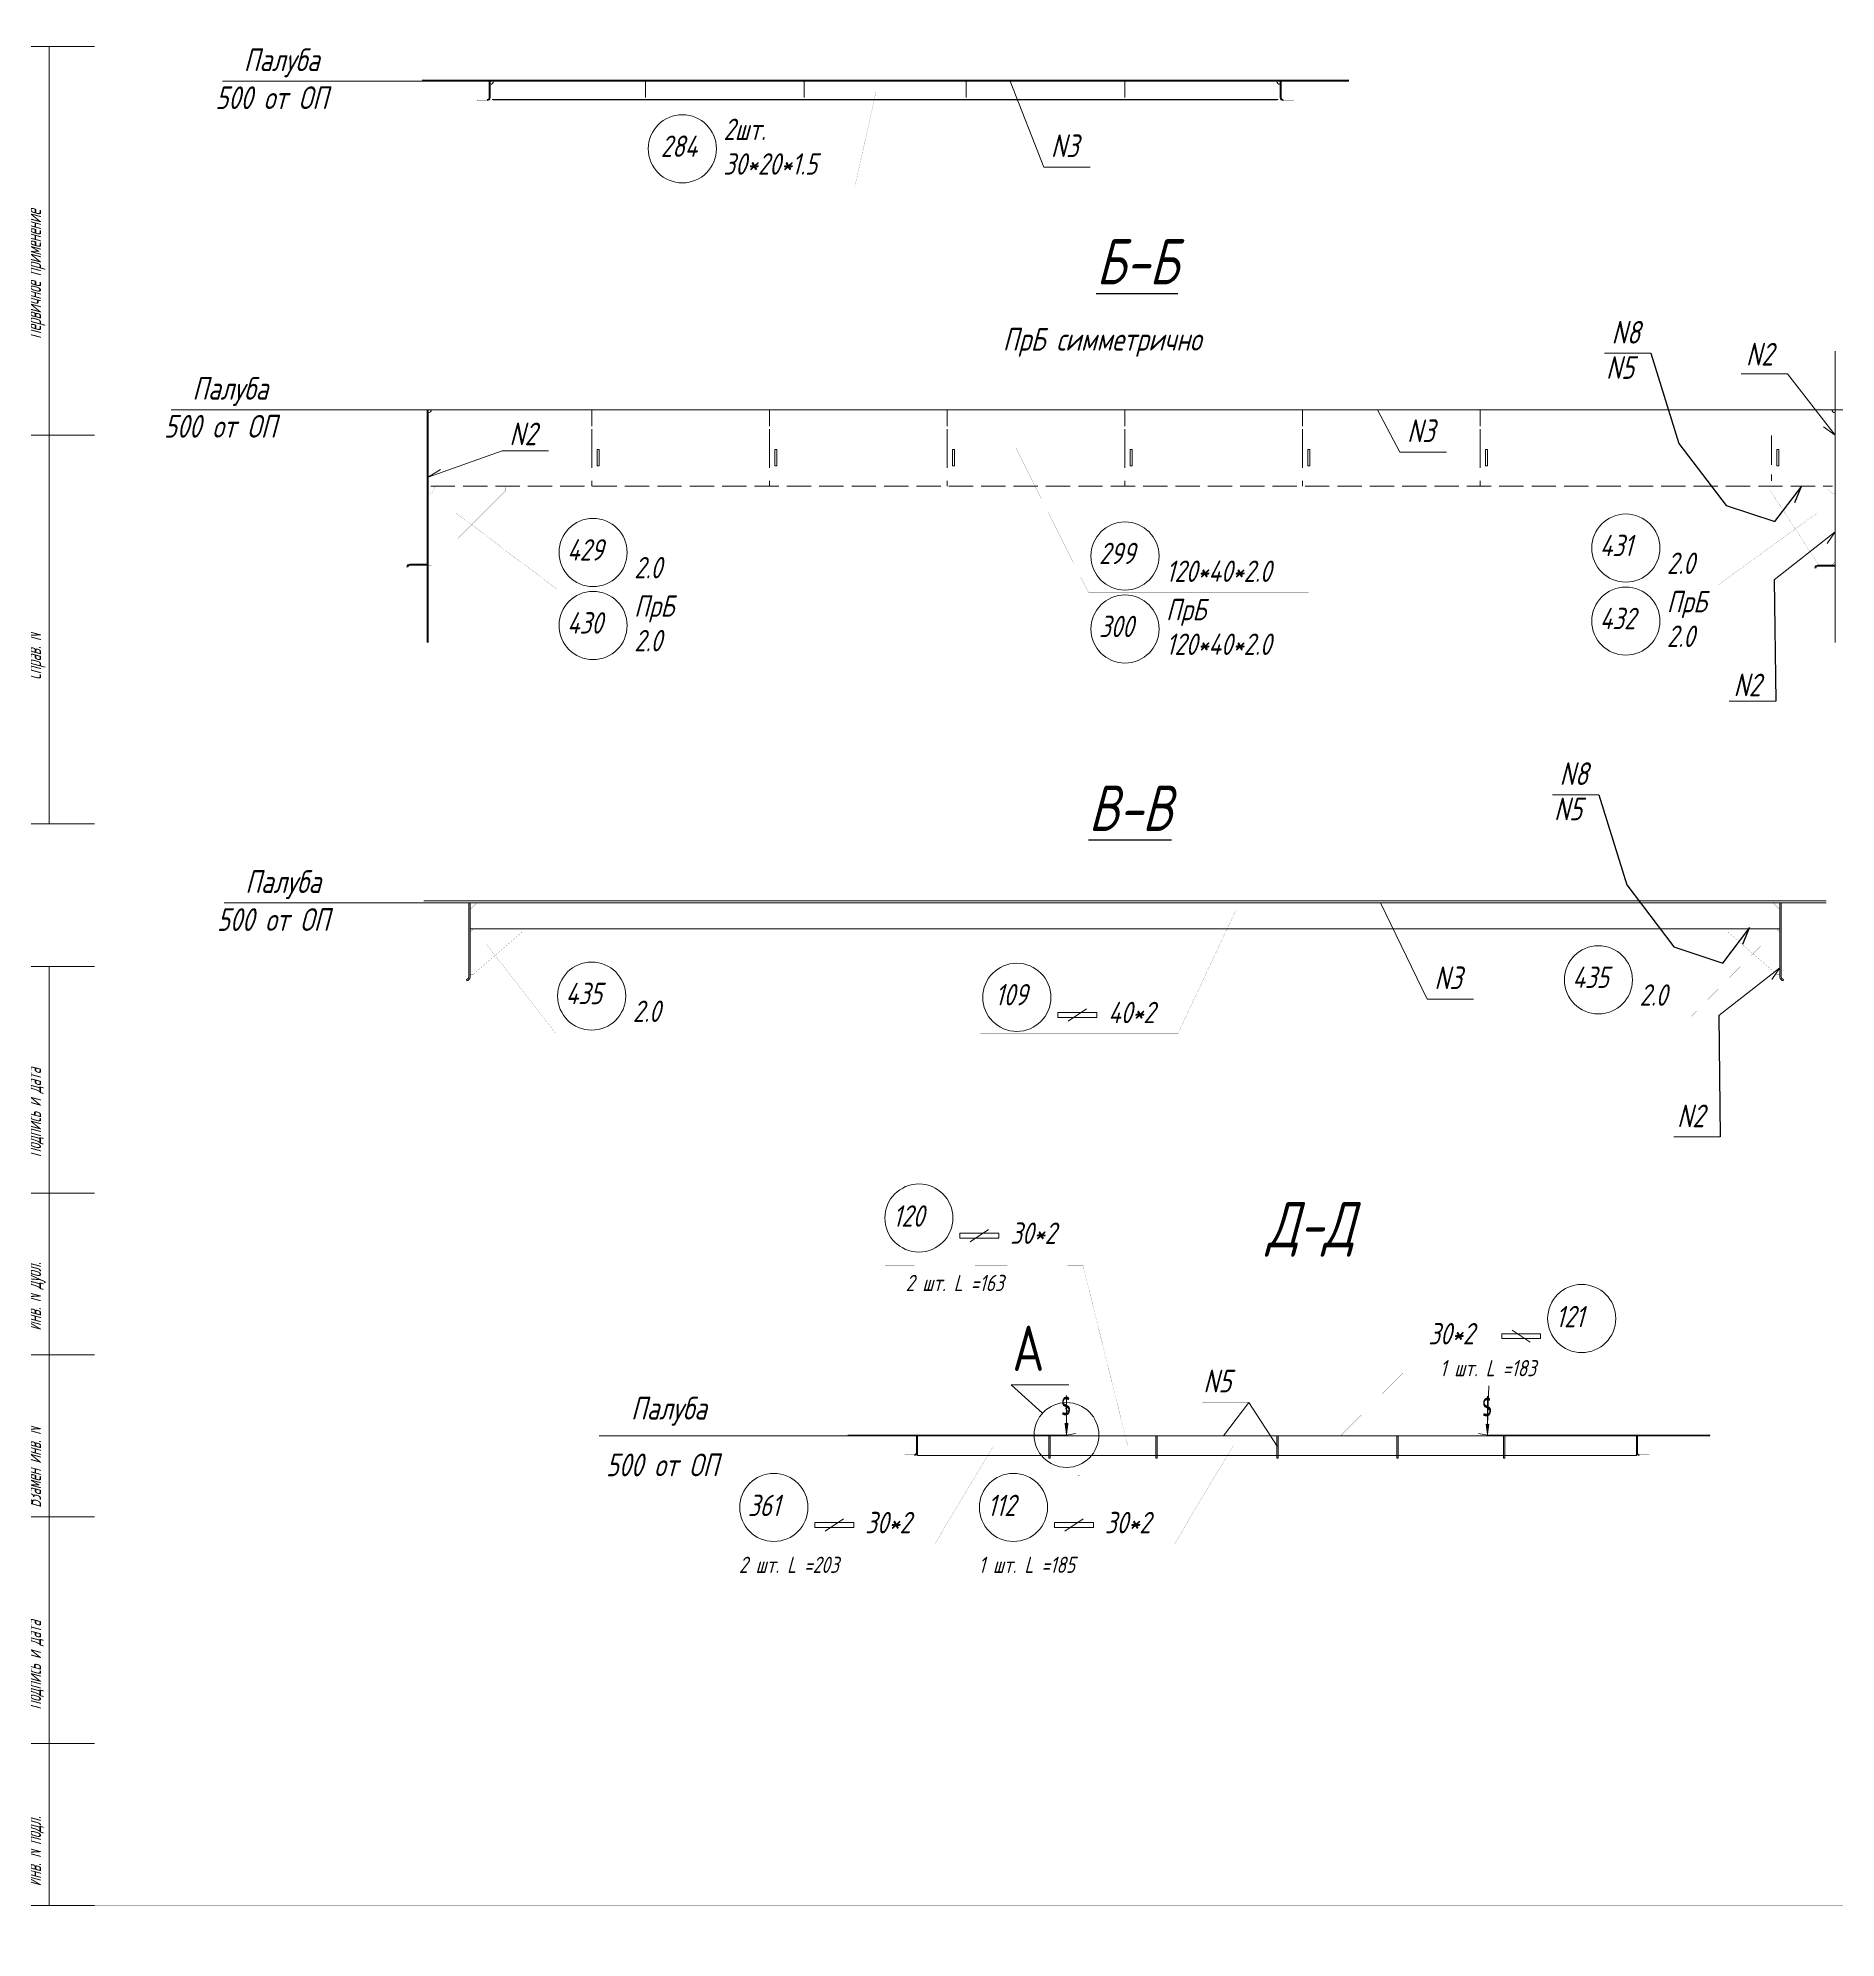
# Model space of a CAD drawing. Header units: millimetres. Extents: x 77380 to 135900, y -26587 to 17301.
# Drawn here: x 93963 to 96739, y -1866 to 1068 of the extents above; entities that cross this region are included whole.
import ezdxf

# ---------------------------------------------------------------- set-up
doc = ezdxf.new("R2010")
doc.units = ezdxf.units.MM
for name, pattern in [('K5LT32768', [0]), ('K5LT32769', [50, 37.5, -12.5]), ('K5LT32770', [0]), ('K5LT32772', [0]), ('K5LT32774', [850.2, 600, -125, 0.2, -125]), ('K5LT32776', [0]), ('K5LT32780', [0]), ('K5LT32820', [0]), ('K5LT32821', [80, 60, -20]), ('K5LT32822', [60, 45, -15]), ('K5LT32830', [0]), ('K5LT32835', [0]), ('K5LT_THIN', [0])]:
    doc.linetypes.add(name, pattern=pattern)
doc.layers.add('4001', color=7, linetype='Continuous')
doc.styles.add('KTEXTSTYLE', font='GOST_AU.SHX', dxfattribs={"width": 0.96, "height": 5})

# ---------------------------------------------------------------- blocks, each defined once
blk = doc.blocks.new('U26')
at = {"layer": '4001', "color": 7, "linetype": 'K5LT_THIN', "lineweight": 18}
for p, q in [((94981, 13539.4), (94979, 13539.4)), ((94979, 13539.4), (94979, 13504.9)), ((94981, 13504.9), (94981, 13539.4)), ((94979, 13504.9), (94981, 13504.9))]:
    blk.add_line(p, q, dxfattribs=at)
blk = doc.blocks.new('U27')
at = {"layer": '4001', "color": 7, "linetype": 'K5LT_THIN', "lineweight": 18}
for p, q in [((95146, 13539.4), (95144, 13539.4)), ((95144, 13539.4), (95144, 13504.9)), ((95146, 13504.9), (95146, 13539.4)), ((95144, 13504.9), (95146, 13504.9))]:
    blk.add_line(p, q, dxfattribs=at)
blk = doc.blocks.new('U28')
at = {"layer": '4001', "color": 7, "linetype": 'K5LT_THIN', "lineweight": 18}
for p, q in [((95681, 13539.4), (95683, 13539.4)), ((95681, 13504.9), (95681, 13539.4)), ((95683, 13539.4), (95683, 13504.9)), ((95683, 13504.9), (95681, 13504.9))]:
    blk.add_line(p, q, dxfattribs=at)
blk = doc.blocks.new('U29')
at = {"layer": '4001', "color": 7, "linetype": 'K5LT_THIN', "lineweight": 18}
for p, q in [((95516, 13539.4), (95518, 13539.4)), ((95516, 13504.9), (95516, 13539.4)), ((95518, 13539.4), (95518, 13504.9)), ((95518, 13504.9), (95516, 13504.9))]:
    blk.add_line(p, q, dxfattribs=at)
blk = doc.blocks.new('U30')
at = {"layer": '4001', "color": 7, "linetype": 'K5LT_THIN', "lineweight": 18}
for p, q in [((95331, 13539.4), (95333, 13539.4)), ((95331, 13504.9), (95331, 13539.4)), ((95333, 13539.4), (95333, 13504.9)), ((95333, 13504.9), (95331, 13504.9))]:
    blk.add_line(p, q, dxfattribs=at)
blk = doc.blocks.new('U35')
at = {"layer": '4001', "color": 7, "linetype": 'K5LT_THIN', "lineweight": 18}
for p, q in [((94969, 13574.5), (94920.7, 13618.3)), ((94920.7, 13618.3), (95009.4, 13618.3))]:
    blk.add_line(p, q, dxfattribs=at)
blk.add_arc((95006, 13540.9), 50, 0, 360, dxfattribs=at)
at = {"layer": '4001', "color": 7, "insert": (94922.7, 13709.8), "char_height": 2.5, "attachment_point": 1, "style": 'KTEXTSTYLE'}
blk.add_mtext('\\H3.5;\\W0.965;\\Q15;\\Q0;\\H70.00;А', dxfattribs=at)
blk = doc.blocks.new('U404')
at = {"color": 7, "linetype": 'K5LT_THIN', "lineweight": 18}
for p, q in [((94134.5, 15060.4), (94020.2, 15019.8)), ((94020.2, 15019.8), (94024, 15021.2))]:
    blk.add_line(p, q, dxfattribs=at)
at = {"color": 7, "linetype": 'K5LT32835', "lineweight": 18}
for p, q in [((94020.3, 15019.9), (94020.3, 15019.8)), ((94020.3, 15019.9), (94020.3, 15019.9)), ((94020.5, 15020), (94020.4, 15019.9)), ((94020.4, 15019.9), (94020.4, 15019.9)), ((94020.4, 15019.9), (94020.5, 15019.9)), ((94020.4, 15019.9), (94020.4, 15019.9)), ((94020.6, 15020), (94020.5, 15019.9)), ((94020.5, 15020), (94020.6, 15019.9)), ((94020.7, 15020.1), (94020.6, 15020)), ((94020.6, 15020.1), (94020.7, 15020)), ((94020.6, 15020), (94020.7, 15020)), ((94020.8, 15020.1), (94020.7, 15020)), ((94020.7, 15020.1), (94020.8, 15020)), ((94020.9, 15020.2), (94020.8, 15020)), ((94020.8, 15020.2), (94021, 15020.1)), ((94020.8, 15020.1), (94020.9, 15020.1)), ((94021.1, 15020.3), (94020.9, 15020.1)), ((94021, 15020.3), (94020.9, 15020.1)), ((94020.9, 15020.2), (94021.1, 15020.1)), ((94021.2, 15020.4), (94021, 15020.1)), ((94021, 15020.3), (94021.2, 15020.2)), ((94021, 15020.3), (94021.2, 15020.2)), ((94021.3, 15020.4), (94021.1, 15020.1)), ((94021.1, 15020.3), (94021.3, 15020.2)), ((94021.4, 15020.5), (94021.2, 15020.2)), ((94021.2, 15020.4), (94021.5, 15020.3)), ((94021.2, 15020.4), (94021.4, 15020.2)), ((94021.5, 15020.6), (94021.3, 15020.2)), ((94021.3, 15020.5), (94021.7, 15020.3)), ((94021.3, 15020.5), (94021.6, 15020.3)), ((94021.6, 15020.6), (94021.4, 15020.2)), ((94021.4, 15020.5), (94021.8, 15020.4)), ((94021.8, 15020.7), (94021.5, 15020.3)), ((94021.7, 15020.7), (94021.5, 15020.3)), ((94021.5, 15020.6), (94021.9, 15020.4)), ((94021.5, 15020.6), (94021.8, 15020.4)), ((94021.8, 15020.8), (94021.6, 15020.3)), ((94021.6, 15020.6), (94022, 15020.5)), ((94021.9, 15020.8), (94021.7, 15020.4)), ((94021.7, 15020.7), (94022.2, 15020.5)), ((94021.7, 15020.7), (94022.1, 15020.5)), ((94022, 15020.9), (94021.8, 15020.4)), ((94021.8, 15020.8), (94022.3, 15020.5)), ((94022.1, 15021), (94021.9, 15020.4)), ((94021.9, 15020.8), (94022.4, 15020.6)), ((94021.9, 15020.8), (94022.3, 15020.6)), ((94022.3, 15021.1), (94022, 15020.5)), ((94022.2, 15021), (94022, 15020.4)), ((94022, 15020.9), (94022.5, 15020.6)), ((94022.4, 15021.1), (94022.1, 15020.5)), ((94022.1, 15021), (94022.7, 15020.7)), ((94022.1, 15020.9), (94022.6, 15020.7)), ((94022.5, 15021.2), (94022.2, 15020.5)), ((94022.2, 15021), (94022.8, 15020.7)), ((94022.6, 15021.3), (94022.3, 15020.6)), ((94022.3, 15021.1), (94022.9, 15020.8)), ((94022.3, 15021), (94022.9, 15020.8)), ((94022.7, 15021.3), (94022.4, 15020.6)), ((94022.4, 15021.1), (94023, 15020.8)), ((94022.8, 15021.4), (94022.5, 15020.6)), ((94022.5, 15021.2), (94023, 15021)), ((94022.5, 15021.2), (94023, 15020.9)), ((94022.9, 15021.3), (94022.6, 15020.7)), ((94022.9, 15021.3), (94022.6, 15020.7)), ((94022.6, 15021.2), (94023, 15021)), ((94022.7, 15021.3), (94022.9, 15021.2)), ((94022.7, 15021.3), (94023, 15021.1)), ((94022.9, 15021.2), (94022.7, 15020.7)), ((94022.8, 15021.4), (94022.9, 15021.3)), ((94023, 15021.1), (94022.8, 15020.7)), ((94022.9, 15021.4), (94022.9, 15021.4)), ((94023, 15021), (94022.9, 15020.8)), ((94023, 15020.9), (94023, 15020.8)), ((94023.1, 15020.8), (94023.1, 15020.8))]:
    blk.add_line(p, q, dxfattribs=at)
at = {"color": 7, "linetype": 'K5LT32835', "const_width": 0.18}
blk.add_lwpolyline([(94023.1, 15020.8), (94020.2, 15019.8), (94022.9, 15021.4)], close=True, dxfattribs=at)
blk = doc.blocks.new('U405')
at = {"color": 7, "linetype": 'K5LT_THIN', "lineweight": 18}
for p, q in [((96119.5, 15179.2), (96192.8, 15084.7)), ((96192.8, 15084.7), (96190.3, 15087.9))]:
    blk.add_line(p, q, dxfattribs=at)
at = {"color": 7, "linetype": 'K5LT32835', "lineweight": 18}
for p, q in [((96190.5, 15086.8), (96191.3, 15086.7)), ((96190.5, 15086.7), (96190.5, 15086.8)), ((96190.5, 15086.7), (96191.3, 15086.6)), ((96190.5, 15086.7), (96190.5, 15086.7)), ((96190.6, 15086.9), (96191.1, 15086.8)), ((96190.6, 15086.6), (96190.6, 15086.9)), ((96190.6, 15086.6), (96190.7, 15086.9)), ((96190.6, 15086.8), (96191.2, 15086.7)), ((96190.6, 15086.6), (96191.4, 15086.5)), ((96190.7, 15086.5), (96190.7, 15087)), ((96190.7, 15086.5), (96190.8, 15087)), ((96190.7, 15086.9), (96191.1, 15086.9)), ((96190.7, 15086.6), (96191.4, 15086.5)), ((96190.7, 15086.5), (96191.5, 15086.4)), ((96190.8, 15086.4), (96190.9, 15087.1)), ((96190.8, 15087), (96191, 15087)), ((96190.8, 15086.4), (96191.5, 15086.3)), ((96190.9, 15087.1), (96190.9, 15087.1)), ((96190.9, 15086.4), (96191, 15087.1)), ((96190.9, 15087), (96191, 15087)), ((96190.9, 15086.3), (96191, 15087)), ((96190.9, 15086.3), (96191.6, 15086.2)), ((96191, 15086.3), (96191.1, 15086.9)), ((96191, 15086.2), (96191.1, 15086.9)), ((96191, 15086.3), (96191.6, 15086.2)), ((96191.1, 15086.2), (96191.2, 15086.8)), ((96191.1, 15086.2), (96191.7, 15086.1)), ((96191.2, 15086.1), (96191.2, 15086.7)), ((96191.2, 15086.1), (96191.3, 15086.6)), ((96191.2, 15086.1), (96191.8, 15086)), ((96191.3, 15086), (96191.3, 15086.6)), ((96191.3, 15086), (96191.4, 15086.5)), ((96191.3, 15086), (96191.8, 15086)), ((96191.3, 15086), (96191.9, 15085.9)), ((96191.4, 15085.9), (96191.4, 15086.4)), ((96191.4, 15085.9), (96191.5, 15086.4)), ((96191.4, 15085.9), (96191.9, 15085.8)), ((96191.5, 15085.8), (96191.6, 15086.3)), ((96191.5, 15085.8), (96192, 15085.8)), ((96191.6, 15085.8), (96191.6, 15086.2)), ((96191.6, 15085.7), (96191.7, 15086.1)), ((96191.6, 15085.7), (96192, 15085.7)), ((96191.7, 15085.7), (96191.7, 15086.1)), ((96191.7, 15085.6), (96191.8, 15086)), ((96191.7, 15085.7), (96192.1, 15085.6)), ((96191.8, 15085.6), (96191.8, 15085.9)), ((96191.8, 15085.5), (96191.9, 15085.9)), ((96191.8, 15085.6), (96192.1, 15085.5)), ((96191.9, 15085.5), (96191.9, 15085.8)), ((96191.9, 15085.5), (96192.2, 15085.5)), ((96191.9, 15085.4), (96192.2, 15085.4)), ((96192, 15085.4), (96192, 15085.7)), ((96192, 15085.4), (96192.1, 15085.6)), ((96192, 15085.4), (96192.3, 15085.3)), ((96192.1, 15085.3), (96192.1, 15085.6)), ((96192.1, 15085.3), (96192.2, 15085.5)), ((96192.1, 15085.3), (96192.4, 15085.3)), ((96192.2, 15085.2), (96192.2, 15085.4)), ((96192.2, 15085.2), (96192.3, 15085.4)), ((96192.2, 15085.2), (96192.4, 15085.2)), ((96192.3, 15085.1), (96192.3, 15085.3)), ((96192.3, 15085.1), (96192.5, 15085.1)), ((96192.4, 15085.1), (96192.4, 15085.2)), ((96192.4, 15085), (96192.4, 15085.2)), ((96192.4, 15085.1), (96192.5, 15085)), ((96192.5, 15085), (96192.5, 15085.1)), ((96192.5, 15085), (96192.6, 15085)), ((96192.5, 15084.9), (96192.5, 15085)), ((96192.6, 15084.9), (96192.6, 15084.9)), ((96192.6, 15084.9), (96192.6, 15084.9)), ((96192.6, 15084.8), (96192.7, 15084.8)), ((96192.7, 15084.8), (96192.7, 15084.9)), ((96192.7, 15084.8), (96192.7, 15084.8)), ((96192.7, 15084.8), (96192.7, 15084.8))]:
    blk.add_line(p, q, dxfattribs=at)
at = {"color": 7, "linetype": 'K5LT32835', "const_width": 0.18}
blk.add_lwpolyline([(96190.9, 15087.1), (96192.8, 15084.7), (96190.5, 15086.7)], close=True, dxfattribs=at)
blk = doc.blocks.new('U413')
at = {"layer": '4001'}
blk.add_hatch(color=7, dxfattribs=at).paths.add_polyline_path([(95006, 13542.4), (95008, 13557.4), (95006, 13555.9), (95004, 13557.4)])
at = {"layer": '4001', "color": 7, "linetype": 'K5LT_THIN', "lineweight": 18}
for p, q in [((95006, 13600.6), (95006, 13542.4)), ((95006, 13542.4), (95004, 13557.4)), ((95004, 13557.4), (95006, 13555.9)), ((95006, 13555.9), (95008, 13557.4)), ((95008, 13557.4), (95006, 13542.4)), ((95006, 13542.4), (95006, 13540.9))]:
    blk.add_line(p, q, dxfattribs=at)
at = {"layer": '4001', "color": 7, "insert": (94998.6, 13589.8), "char_height": 2.5, "attachment_point": 1, "rotation": 15, "style": 'KTEXTSTYLE'}
blk.add_mtext('\\H3.5;\\W0.965;\\Q15;\\Q15;\\W0.465;\\H20.00;s', dxfattribs=at)
blk = doc.blocks.new('U414')
at = {"layer": '4001'}
blk.add_hatch(color=7, dxfattribs=at).paths.add_polyline_path([(95656, 13542.4), (95658, 13557.4), (95656, 13555.9), (95654, 13557.4)])
at = {"layer": '4001', "color": 7, "linetype": 'K5LT_THIN', "lineweight": 18}
for p, q in [((95656, 13600.6), (95656, 13542.4)), ((95656, 13542.4), (95654, 13557.4)), ((95654, 13557.4), (95656, 13555.9)), ((95656, 13555.9), (95658, 13557.4)), ((95658, 13557.4), (95656, 13542.4)), ((95656, 13542.4), (95656, 13540.9))]:
    blk.add_line(p, q, dxfattribs=at)
at = {"layer": '4001', "color": 7, "insert": (95637.5, 13606.1), "char_height": 2.5, "attachment_point": 1, "rotation": 15, "style": 'KTEXTSTYLE'}
blk.add_mtext('\\H3.5;\\W0.965;\\Q15;\\Q15;\\W0.715;\\H40.00;s', dxfattribs=at)
blk = doc.blocks.new('U419')
at = {"layer": '4001', "color": 7, "linetype": 'K5LT_THIN', "lineweight": 18}
for p, q in [((95287.7, 13591), (95331.5, 13523.8)), ((95331.5, 13523.8), (95329.3, 13527.1)), ((95329.3, 13525.9), (95329.4, 13526)), ((95329.4, 13526), (95330.1, 13525.8)), ((95329.4, 13525.9), (95329.4, 13526)), ((95329.4, 13525.9), (95330.2, 13525.8)), ((95329.4, 13525.8), (95330.2, 13525.7)), ((95329.5, 13526.1), (95330, 13526)), ((95329.5, 13525.8), (95329.5, 13526.1)), ((95329.5, 13525.8), (95329.6, 13526.1)), ((95329.5, 13526), (95330.1, 13525.9)), ((95329.5, 13525.8), (95330.3, 13525.6)), ((95329.6, 13525.7), (95329.7, 13526.2)), ((95329.6, 13525.7), (95329.7, 13526.2)), ((95329.6, 13526.1), (95330, 13526.1)), ((95329.6, 13525.7), (95330.3, 13525.5)), ((95329.7, 13525.6), (95329.8, 13526.3)), ((95329.7, 13526.2), (95329.9, 13526.1)), ((95329.7, 13525.6), (95329.9, 13526.2)), ((95329.7, 13525.6), (95330.4, 13525.5)), ((95329.8, 13526.3), (95329.8, 13526.3)), ((95329.8, 13526.2), (95329.9, 13526.2)), ((95329.8, 13525.5), (95329.9, 13526.2)), ((95329.8, 13525.5), (95330, 13526.1)), ((95329.8, 13525.5), (95330.4, 13525.4)), ((95329.8, 13525.4), (95330.5, 13525.3)), ((95329.9, 13525.4), (95330, 13526)), ((95329.9, 13525.3), (95330.1, 13525.9)), ((95329.9, 13525.4), (95330.5, 13525.2)), ((95330, 13525.3), (95330.1, 13525.9)), ((95330, 13525.2), (95330.2, 13525.8)), ((95330, 13525.3), (95330.6, 13525.2)), ((95330.1, 13525.2), (95330.2, 13525.7)), ((95330.1, 13525.1), (95330.3, 13525.6)), ((95330.1, 13525.2), (95330.6, 13525.1)), ((95330.2, 13525.1), (95330.3, 13525.6)), ((95330.2, 13525.1), (95330.7, 13525)), ((95330.2, 13525), (95330.7, 13524.9)), ((95330.3, 13525), (95330.4, 13525.5)), ((95330.3, 13525), (95330.4, 13525.4)), ((95330.3, 13524.9), (95330.8, 13524.9)), ((95330.4, 13524.9), (95330.5, 13525.3)), ((95330.4, 13524.9), (95330.5, 13525.3)), ((95330.4, 13524.9), (95330.8, 13524.8)), ((95330.5, 13524.8), (95330.6, 13525.2)), ((95330.5, 13524.7), (95330.6, 13525.1)), ((95330.5, 13524.8), (95330.9, 13524.7)), ((95330.6, 13524.7), (95330.7, 13525)), ((95330.6, 13524.6), (95330.7, 13525)), ((95330.6, 13524.7), (95330.9, 13524.6)), ((95330.6, 13524.6), (95331, 13524.6)), ((95330.7, 13524.6), (95330.7, 13524.9)), ((95330.7, 13524.5), (95330.8, 13524.8)), ((95330.7, 13524.5), (95331, 13524.5)), ((95330.8, 13524.5), (95330.8, 13524.7)), ((95330.8, 13524.4), (95330.9, 13524.7)), ((95330.8, 13524.5), (95331.1, 13524.4)), ((95330.9, 13524.4), (95330.9, 13524.6)), ((95330.9, 13524.4), (95331.1, 13524.3)), ((95331, 13524.3), (95331, 13524.5)), ((95331, 13524.3), (95331, 13524.4)), ((95331, 13524.3), (95331.2, 13524.2)), ((95331, 13524.2), (95331.2, 13524.2)), ((95331.1, 13524.2), (95331.1, 13524.4)), ((95331.1, 13524.1), (95331.1, 13524.3)), ((95331.1, 13524.1), (95331.3, 13524.1)), ((95331.2, 13524.1), (95331.2, 13524.2)), ((95331.2, 13524), (95331.2, 13524.1)), ((95331.2, 13524), (95331.3, 13524)), ((95331.3, 13524), (95331.3, 13524.1)), ((95331.3, 13524), (95331.4, 13523.9)), ((95331.3, 13523.9), (95331.3, 13524)), ((95331.4, 13523.9), (95331.4, 13523.9)), ((95331.4, 13523.9), (95331.4, 13523.9)), ((95331.4, 13523.8), (95331.5, 13523.8)), ((95331.4, 13523.8), (95331.4, 13523.8))]:
    blk.add_line(p, q, dxfattribs=at)
at = {"layer": '4001', "color": 7, "linetype": 'K5LT_THIN', "const_width": 0.18}
blk.add_lwpolyline([(95329.8, 13526.3), (95331.5, 13523.8), (95329.3, 13526)], close=True, dxfattribs=at)
blk = doc.blocks.new('U443')
at = {"layer": '4001'}
blk.add_hatch(color=7, dxfattribs=at).paths.add_polyline_path([(95006, 13543.9), (95008, 13558.9), (95006, 13557.4), (95004, 13558.9)])
at = {"layer": '4001', "color": 7, "linetype": 'K5LT_THIN', "lineweight": 18}
for p, q in [((95006, 13602.1), (95006, 13543.9)), ((95006, 13543.9), (95004, 13558.9)), ((95004, 13558.9), (95006, 13557.4)), ((95006, 13557.4), (95008, 13558.9)), ((95008, 13558.9), (95006, 13543.9)), ((95006, 13543.9), (95006, 13542.4))]:
    blk.add_line(p, q, dxfattribs=at)
at = {"layer": '4001', "color": 7, "insert": (94987.5, 13607.6), "char_height": 2.5, "attachment_point": 1, "rotation": 15, "style": 'KTEXTSTYLE'}
blk.add_mtext('\\H3.5;\\W0.965;\\Q15;\\Q15;\\W0.715;\\H40.00;s', dxfattribs=at)
blk = doc.blocks.new('U447')
at = {"color": 6, "linetype": 'K5LT32776', "lineweight": 18, "true_color": 0xff00ff}
for p, q in [((93385.3, 12814.4), (93385.3, 14264.4)), ((93385.3, 14264.4), (93505.3, 14264.4)), ((93385.3, 13914.4), (93505.3, 13914.4)), ((93505.3, 13664.4), (93385.3, 13664.4)), ((93385.3, 13414.4), (93505.3, 13414.4)), ((93505.3, 13064.4), (93385.3, 13064.4)), ((93505.3, 12814.4), (93385.3, 12814.4))]:
    blk.add_line(p, q, dxfattribs=at)
at = {"color": 7, "linetype": 'K5LT32780', "lineweight": 18}
blk.add_line((93435.3, 14264.4), (93435.3, 12814.4), dxfattribs=at)
at = {"color": 7, "char_height": 2.5, "attachment_point": 1, "rotation": 90, "style": 'KTEXTSTYLE'}
for s, insert in [('\\H3.5;\\W0.965;\\Q15;\\Q15;\\W0.665;\\H25.00;Подпись и дата', (93397.8, 13969.8)), ('\\H3.5;\\W0.965;\\Q15;\\Q15;\\W0.665;\\H25.00;Инв. N дубл.', (93397.8, 13701.9)), ('\\H3.5;\\W0.965;\\Q15;\\Q15;\\W0.665;\\H25.00;Взамен инв. N', (93397.8, 13428.6)), ('\\H3.5;\\W0.965;\\Q15;\\Q15;\\W0.665;\\H25.00;Подпись и дата', (93397.8, 13116.9)), ('\\H3.5;\\W0.965;\\Q15;\\Q15;\\W0.665;\\H25.00;Инв. N подл.', (93397.8, 12844))]:
    blk.add_mtext(s, dxfattribs=dict(at, insert=insert))
blk = doc.blocks.new('U446')
at = {"color": 6, "linetype": 'K5LT32776', "lineweight": 18, "true_color": 0xff00ff}
for p, q in [((93505.3, 15684.4), (93385.3, 15684.4)), ((93385.3, 14484.4), (93385.3, 15684.4)), ((93505.3, 15084.4), (93385.3, 15084.4)), ((93505.3, 14484.4), (93385.3, 14484.4))]:
    blk.add_line(p, q, dxfattribs=at)
at = {"color": 7, "linetype": 'K5LT32780', "lineweight": 18}
blk.add_line((93435.3, 15684.4), (93435.3, 14484.4), dxfattribs=at)
blk.add_blockref('U447', (0, 0))
at = {"color": 7, "char_height": 2.5, "attachment_point": 1, "rotation": 90, "style": 'KTEXTSTYLE'}
for s, insert in [('\\H3.5;\\W0.965;\\Q15;\\Q15;\\W0.665;\\H25.00;Первичное применение', (93397.8, 15233.2)), ('\\H3.5;\\W0.965;\\Q15;\\Q15;\\W0.665;\\H25.00;Справ. N', (93397.8, 14706.6))]:
    blk.add_mtext(s, dxfattribs=dict(at, insert=insert))
blk = doc.blocks.new('U444')
at = {"color": 7, "linetype": 'K5LT32780', "const_width": 0.18}
for points in [[(93305.3, 12764.4), (101715.3, 12764.4), (101715.3, 18704.4), (93305.3, 18704.4)], [(93505.3, 12814.4), (101665.3, 12814.4), (101665.3, 18654.4), (93505.3, 18654.4)]]:
    blk.add_lwpolyline(points, close=True, dxfattribs=at)
blk.add_blockref('U446', (0, 0))

msp = doc.modelspace()

# ---------------------------------------------------------------- linework, layer by layer
at = {"color": 7, "linetype": 'K5LT32780', "lineweight": 18}
for p, q in [((94247.991, 1001.189), (94556.364, 1001.189)), ((95515.982, 868.209), (95587.663, 868.209)), ((96453.531, 580.946), (96381.85, 580.946)), ((96664.556, 549.235), (96592.875, 549.235)), ((94168.649, 493.881), (94477.021, 493.881)), ((94751.208, 430.372), (94679.527, 430.372)), ((96065.982, 428.209), (96137.663, 428.209)), ((96646.159, 43.86), (96574.477, 43.86)), ((96373.221, -100.544), (96301.54, -100.544)), ((94250.306, -267.683), (94558.679, -267.683)), ((96107.982, -416.418), (96179.663, -416.418)), ((96560.569, -629.055), (96488.887, -629.055))]:
    msp.add_line(p, q, dxfattribs=at)
at = {"color": 3, "linetype": 'K5LT32768', "lineweight": 18, "true_color": 0x00ff00}
for p, q in [((95987.144, 1002.689), (94556.364, 1002.689)), ((95987.144, 1001.189), (94556.364, 1001.189)), ((94659.579, 975.634), (94659.579, 1001.189)), ((94661.079, 975.634), (94661.079, 1001.189)), ((94661.079, 1001.189), (95881.08, 1001.189)), ((94661.079, 975.689), (94661.079, 1001.189)), ((94901.079, 1001.189), (94901.079, 975.689)), ((95146.079, 1001.189), (95146.079, 975.689)), ((95396.079, 975.689), (95396.079, 1001.189)), ((95641.079, 975.689), (95641.079, 1001.189)), ((95881.08, 975.634), (95881.08, 1001.189)), ((95881.08, 1001.189), (95881.08, 975.689)), ((95882.58, 975.634), (95882.58, 1001.189)), ((95878.025, 972.635), (94664.133, 972.635)), ((96737.811, 134.464), (96737.811, 584.44)), ((96737.811, 493.881), (94477.021, 493.881)), ((96755.686, 493.881), (94477.021, 493.881)), ((94563.731, 134.464), (94563.731, 493.881)), ((94565.281, 493.881), (94565.281, 379.881)), ((96737.809, 493.881), (94565.281, 493.881)), ((94565.284, 134.464), (94565.284, 493.881)), ((96815.042, 493.881), (96727.863, 493.881)), ((96737.809, 379.881), (96737.809, 493.881)), ((94563.731, 255.381), (94537.275, 255.381)), ((94563.731, 253.881), (94537.275, 253.881)), ((96737.811, 253.881), (96711.355, 253.881)), ((96737.811, 252.381), (96711.355, 252.381)), ((96724.106, -264.683), (94558.679, -264.683)), ((96724.106, -267.683), (94558.679, -267.683)), ((94628.242, -381.756), (94628.242, -267.683)), ((94630.311, -381.756), (94630.311, -267.683)), ((96652.473, -381.756), (96652.473, -267.683)), ((96654.542, -381.756), (96654.542, -267.683))]:
    msp.add_line(p, q, dxfattribs=at)
at = {"color": 7, "linetype": 'K5LT_THIN', "lineweight": 18}
for p, q in [((95515.982, 868.209), (95463.861, 1001.189)), ((96065.982, 428.209), (96031.416, 493.881)), ((96737.809, 454.719), (96719.767, 467.309)), ((94565.487, 389.889), (94584.308, 401.28)), ((96738.081, 305.156), (96725.592, 287.046)), ((96107.982, -416.418), (96036.111, -267.683)), ((96652.492, -367.759), (96640.002, -385.87)), ((95386.585, -777.619), (95386.585, -785.133)), ((95446.702, -777.619), (95386.585, -777.619)), ((95386.585, -785.133), (95446.702, -785.133)), ((95402.553, -790.769), (95430.733, -771.983)), ((95446.702, -785.133), (95446.702, -777.619)), ((96223.109, -940.372), (96223.109, -932.857)), ((96223.109, -932.857), (96283.227, -932.857)), ((96267.259, -946.008), (96239.079, -927.221)), ((96283.227, -932.857), (96283.227, -940.372)), ((96283.227, -940.372), (96223.109, -940.372)), ((96201.025, -1074.152), (96203, -1013.02)), ((95832.716, -1039.005), (95793.472, -1090.652)), ((95298.523, -1090.652), (94829.523, -1090.652)), ((96544.279, -1090.652), (95212.848, -1090.652)), ((95551.025, -1089.152), (95213.532, -1089.152)), ((95319.525, -1116.208), (95319.525, -1090.652)), ((95321.025, -1090.652), (95321.025, -1120.652)), ((95321.025, -1116.208), (95321.025, -1090.652)), ((96431.025, -1090.652), (95321.025, -1090.652)), ((95551.025, -1089.152), (95565.025, -1086.653)), ((96201.025, -1089.152), (96187.025, -1086.653)), ((96544.953, -1089.152), (96201.025, -1089.152)), ((96431.025, -1090.652), (96431.025, -1120.652)), ((96431.025, -1116.208), (96431.025, -1090.652)), ((96432.525, -1116.208), (96432.525, -1090.652)), ((95321.025, -1120.652), (96431.025, -1120.652)), ((95570.065, -1151.435), (95570.019, -1151.347)), ((95162.59, -1224.444), (95162.59, -1231.958)), ((95222.707, -1224.444), (95162.59, -1224.444)), ((95162.59, -1231.958), (95222.707, -1231.958)), ((95178.558, -1237.594), (95206.738, -1218.808)), ((95222.707, -1231.958), (95222.707, -1224.444)), ((95532.579, -1224.444), (95532.579, -1231.958)), ((95592.696, -1224.444), (95532.579, -1224.444)), ((95532.579, -1231.958), (95592.696, -1231.958)), ((95548.547, -1237.594), (95576.727, -1218.808)), ((95592.696, -1231.958), (95592.696, -1224.444))]:
    msp.add_line(p, q, dxfattribs=at)
at = {"color": 7}
for p, q in [((96453.531, 580.946), (96496.351, 441.511)), ((96496.351, 441.511), (96569.408, 345.954)), ((96644.842, 321.026), (96686.275, 375.808)), ((96684.762, 373.808), (96675.345, 349.858)), ((96569.408, 345.954), (96644.842, 321.026)), ((96643.97, 231.385), (96646.159, 43.86)), ((96373.221, -100.544), (96416.041, -239.978)), ((96416.041, -239.978), (96489.099, -335.536)), ((96564.532, -360.464), (96605.965, -305.682)), ((96604.452, -307.682), (96595.035, -331.632)), ((96489.099, -335.536), (96564.532, -360.464)), ((96558.381, -441.531), (96560.569, -629.055))]:
    msp.add_line(p, q, dxfattribs=at)
at = {"color": 3, "linetype": 'K5LT32774', "lineweight": 18, "true_color": 0x00ff00}
for p, q in [((94818.039, 493.881), (94818.039, 468.38)), ((95092.387, 493.881), (95092.387, 468.38)), ((95366.735, 493.881), (95366.735, 468.38)), ((95641.084, 493.881), (95641.084, 468.38)), ((95915.432, 493.881), (95915.432, 468.38)), ((96189.78, 493.881), (96189.78, 468.38))]:
    msp.add_line(p, q, dxfattribs=at)
at = {"color": 2, "linetype": 'K5LT32821', "lineweight": 18, "true_color": 0xffff00}
for p, q in [((94818.034, 463.88), (94818.034, 375.88)), ((95092.382, 463.88), (95092.382, 375.88)), ((95366.73, 463.88), (95366.73, 375.88)), ((95641.079, 463.88), (95641.079, 375.88)), ((95915.427, 463.88), (95915.427, 375.88)), ((96189.775, 463.88), (96189.775, 375.88)), ((94829.6, 432.404), (94826.468, 432.404)), ((94826.468, 432.404), (94826.468, 407.356)), ((94829.6, 407.356), (94829.6, 432.404)), ((95103.948, 432.404), (95100.817, 432.404)), ((95100.817, 432.404), (95100.817, 407.356)), ((95103.948, 407.356), (95103.948, 432.404)), ((95378.296, 432.404), (95375.165, 432.404)), ((95375.165, 432.404), (95375.165, 407.356)), ((95378.296, 407.356), (95378.296, 432.404)), ((95649.513, 432.404), (95649.513, 407.356)), ((95652.644, 407.356), (95652.644, 432.404)), ((95923.861, 432.404), (95923.861, 407.356)), ((95926.993, 407.356), (95926.993, 432.404)), ((94826.468, 407.356), (94829.6, 407.356)), ((95100.817, 407.356), (95103.948, 407.356)), ((95375.165, 407.356), (95378.296, 407.356)), ((95649.513, 407.356), (95652.644, 407.356)), ((95923.861, 407.356), (95926.993, 407.356))]:
    msp.add_line(p, q, dxfattribs=at)
at = {"color": 2, "linetype": 'K5LT32822', "lineweight": 18, "true_color": 0xffff00}
msp.add_line((96639.46, 453.881), (96639.46, 383.88), dxfattribs=at)
at = {"color": 2, "linetype": 'K5LT32770', "lineweight": 18, "true_color": 0xffff00}
for p, q in [((95652.644, 432.404), (95649.513, 432.404)), ((95926.993, 432.404), (95923.861, 432.404)), ((96201.341, 432.404), (96198.21, 432.404)), ((96198.21, 432.404), (96198.21, 407.356)), ((96201.341, 407.356), (96201.341, 432.404)), ((96651.026, 432.404), (96647.895, 432.404)), ((96647.895, 432.404), (96647.895, 407.356)), ((96651.026, 407.356), (96651.026, 432.404)), ((96198.21, 407.356), (96201.341, 407.356)), ((96647.895, 407.356), (96651.026, 407.356))]:
    msp.add_line(p, q, dxfattribs=at)
at = {"color": 3, "linetype": 'K5LT32769', "lineweight": 18, "true_color": 0x00ff00}
msp.add_line((94569.355, 375.808), (96733.736, 375.808), dxfattribs=at)
at = {"color": 1, "linetype": 'K5LT32772', "lineweight": 18, "true_color": 0xff0000}
for p, q in [((96642.473, -267.683), (94640.312, -267.683)), ((94630.311, -307.682), (96652.473, -307.682)), ((95597.897, -436.856), (95537.779, -436.856)), ((95537.779, -436.856), (95537.779, -444.371)), ((95553.747, -450.007), (95581.927, -431.22)), ((95597.897, -444.371), (95597.897, -436.856)), ((95537.779, -444.371), (95597.897, -444.371))]:
    msp.add_line(p, q, dxfattribs=at)
at = {"color": 3, "linetype": 'K5LT32768', "true_color": 0x00ff00, "const_width": 0.18}
for points in [[(94656.579, 971.135), (94641.134, 971.135), (94641.134, 972.635), (94656.579, 972.635)], [(95881.08, 975.689), (95876.525, 971.135), (94665.633, 971.135), (94661.079, 975.689)], [(96737.811, 496.88), (96328.877, 496.88), (96328.877, 495.38), (94477.021, 495.38)], [(94565.281, 379.881), (94571.354, 373.808), (96731.736, 373.808), (96737.809, 379.881)], [(94624.101, -387.756), (94588.978, -387.756), (94588.978, -385.755), (94624.101, -385.755)], [(96658.684, -387.756), (96693.806, -387.756), (96693.806, -385.755), (96658.684, -385.755)]]:
    msp.add_lwpolyline(points, dxfattribs=at)
at = {"color": 1, "linetype": 'K5LT32772', "true_color": 0xff0000, "const_width": 0.18}
for points in [[(94901.529, 840.304), (95224.756, 840.304), (95257.126, 985.493)], [(95885.58, 971.135), (95901.025, 971.135), (95901.025, 972.635), (95885.58, 972.635)], [(96639.46, 493.881), (96639.46, 453.881), (96641.531, 453.881), (96641.531, 493.881)], [(95924.933, 211.55), (95585.032, 211.55), (95473.235, 433.963)], [(94963.522, 217.054), (94763.725, 217.054), (94608.144, 334.427)], [(96358.327, 223.849), (96558.125, 223.849), (96711.154, 335.054)], [(94532.616, 250.881), (94532.616, 235.435), (94534.169, 235.435), (94534.169, 250.881)], [(96706.696, 249.38), (96706.696, 233.935), (96708.249, 233.935), (96708.249, 249.38)], [(94640.312, -267.683), (94630.311, -277.683), (94630.311, -307.682)], [(95812.582, -278.961), (95722.998, -469.733), (95418.014, -469.733)], [(96642.473, -267.683), (96652.473, -277.683), (96652.473, -307.682)], [(94961.322, -467.844), (94761.525, -467.844), (94655.578, -331.762)], [(96316.024, -442.811), (96515.821, -442.811), (96623.061, -333.946)]]:
    msp.add_lwpolyline(points, dxfattribs=at)
at = {"color": 2, "linetype": 'K5LT32820', "true_color": 0xffff00, "const_width": 0.18}
for points in [[(94565.273, 363.88), (94565.273, 253.881), (94570.273, 253.881), (94685.273, 368.881), (94685.273, 373.881), (94575.273, 373.881, -0.41420209)], [(96737.802, 363.88), (96737.802, 258.88), (96732.802, 253.881), (96712.802, 253.881), (96637.802, 368.881), (96637.802, 373.881), (96727.802, 373.881, 0.41420007)]]:
    msp.add_lwpolyline(points, format="xyb", close=True, dxfattribs=at)
at = {"color": 2, "linetype": 'K5LT32770', "true_color": 0xffff00, "const_width": 0.18}
for points in [[(94635.292, -307.682), (94710.292, -307.682), (94710.292, -312.683), (94635.292, -377.683), (94630.293, -377.683), (94630.293, -312.683), (94635.292, -307.682)], [(96647.493, -307.682), (96572.493, -307.682), (96572.493, -312.683), (96647.493, -377.683), (96652.492, -377.683), (96652.492, -312.683), (96647.493, -307.682)]]:
    msp.add_lwpolyline(points, dxfattribs=at)
at = {"color": 7, "linetype": 'K5LT_THIN', "const_width": 0.18}
for points in [[(95645.537, -1105.652), (95576.727, -827.968), (95270.577, -826.865)], [(95961.394, -1103.43), (96098.008, -965.734), (96402.992, -965.734)], [(95832.716, -1039.005), (95761.035, -1039.005)], [(95438.62, -1105.652), (95347.809, -1257.32), (95042.824, -1257.32)], [(95808.609, -1105.652), (95717.798, -1257.32), (95412.813, -1257.32)], [(95316.525, -1120.707), (95301.08, -1120.707), (95301.08, -1119.207), (95316.525, -1119.207)], [(96435.525, -1120.707), (96450.97, -1120.707), (96450.97, -1119.207), (96435.525, -1119.207)]]:
    msp.add_lwpolyline(points, dxfattribs=at)
at = {"color": 3, "linetype": 'K5LT32830', "true_color": 0x00ff00, "const_width": 0.001}
msp.add_lwpolyline([(96187.025, -1086.653), (95565.025, -1086.653)], dxfattribs=at)
at = {"color": 1, "linetype": 'K5LT32772', "lineweight": 18, "true_color": 0xff0000}
for centre in [(94957.889, 896.664), (94820.085, 273.414), (96414.688, 280.209), (95641.392, 267.91), (94820.085, 160.694), (95641.392, 155.19), (96414.688, 167.488), (96372.384, -386.45), (94817.885, -411.484), (95474.374, -413.373)]:
    msp.add_circle(centre, 52.603, dxfattribs=at)
at = {"color": 7, "linetype": 'K5LT_THIN', "lineweight": 18}
for centre in [(95323.18, -754.136), (96346.632, -909.374), (95099.184, -1200.96), (95469.173, -1200.96)]:
    msp.add_circle(centre, 52.603, dxfattribs=at)
at = {"color": 3, "linetype": 'K5LT32768', "lineweight": 18, "true_color": 0x00ff00}
for centre, radius, start, end in [((94661.079, 1001.189), 5.001, 270.002472, 359.997528), ((95881.08, 1001.189), 5.001, 180.002472, 269.997528), ((94656.579, 975.634), 4.5, 269.998352, 0.001644), ((94656.579, 975.634), 3, 269.998352, 0.001645), ((95885.58, 975.634), 4.5, 179.998352, 270.001648), ((95885.58, 975.634), 3, 179.998352, 270.001648), ((94565.281, 493.881), 5, 270.00296, 0.000326), ((96737.81, 493.881), 5, 179.998749, 269.996887), ((94537.251, 250.744), 4.638, 89.715149, 178.297119), ((94537.259, 250.79), 3.092, 89.715073, 178.2966), ((96711.333, 249.242), 4.639, 89.731407, 178.300278), ((96711.341, 249.288), 3.093, 89.739693, 178.302856), ((94624.132, -381.573), 6.182, 269.716766, 358.30722), ((94624.122, -381.634), 4.122, 269.70874, 358.293915), ((96658.653, -381.573), 6.182, 181.692795, 270.283234), ((96658.662, -381.634), 4.122, 181.706085, 270.29126)]:
    msp.add_arc(centre, radius, start, end, dxfattribs=at)
at = {"color": 7, "linetype": 'K5LT_THIN', "lineweight": 18}
for centre, radius, start, end in [((95316.525, -1116.208), 4.5, 269.998352, 0.001644), ((95316.525, -1116.208), 3, 269.998352, 0.001645), ((96435.525, -1116.208), 4.5, 179.998352, 270.001648), ((96435.525, -1116.208), 3, 179.998352, 270.001648)]:
    msp.add_arc(centre, radius, start, end, dxfattribs=at)

# ---------------------------------------------------------------- block references
for name in ['U444', 'U405', 'U404', 'U35', 'U443', 'U413', 'U419', 'U414', 'U26', 'U27', 'U30', 'U29', 'U28']:
    msp.add_blockref(name, (545.046, -14630.011))
at = {"rotation": 90.31518559477514}
for p in [(112351.74, -95803.17), (112266.15, -96476.085)]:
    msp.add_blockref('U405', p, dxfattribs=at)

# ---------------------------------------------------------------- texts
at = {"color": 7, "attachment_point": 1, "style": 'KTEXTSTYLE'}
for s, insert, char_height in [('\\H3.5;\\W0.965;\\Q15;\\Q15;\\H35.00;Палуба', (94280.674, 1051.594), 2.5), ('\\H3.5;\\W0.965;\\Q15;\\Q15;\\H35.00;500 от ОП', (94236.892, 992.983), 2.5), ('\\H3.5;\\W0.965;\\Q15;\\Q15;\\H33.00;2шт.', (95021.294, 943.185), 2.5), ('\\H3.5;\\W0.965;\\Q15;\\Q15;\\H33.00;{\\c255;284}', (94924.49, 917.139), 2.5), ('\\H3.5;\\W0.965;\\Q15;\\Q15;\\H35.00;N3', (95526.954, 918.777), 2.5), ('\\H3.5;\\W0.965;\\Q15;\\Q15;\\H33.00;{\\c255;30*20*1.5}', (95021.294, 889.742), 2.5), ('\\H3.5;\\W0.965;\\Q15;\\L\\Q15;\\H70.00;Б-Б', (95597.044, 757.442), 2.5), ('\\H3.5;\\W0.965;\\Q15;\\Q15;\\H35.00;ПрБ симметрично', (95452.689, 620.035), 2.5), ('{\\H14x;\\Q15;\\W0.965;N8}', (96392.73, 630.874), 2.5), ('\\H3.5;\\W0.965;\\Q15;\\Q15;\\H35.00;N2', (96600.154, 596.979), 2.5), ('{\\H14x;\\Q15;\\W0.965;N5}', (96384.121, 576.388), 2.5), ('\\H3.5;\\W0.965;\\Q15;\\Q15;\\H35.00;Палуба', (94201.331, 544.286), 2.5), ('\\H3.5;\\W0.965;\\Q15;\\Q15;\\H35.00;500 от ОП', (94157.55, 485.675), 2.5), ('\\H3.5;\\W0.965;\\Q15;\\Q15;\\H35.00;N2', (94690.737, 473.94), 2.5), ('{\\H35x;\\Q15;\\W0.965;N3}', (96076.954, 478.777), 1), ('\\H3.5;\\W0.965;\\Q15;\\Q15;\\H33.00;{\\c255;429}', (94779.949, 293.89), 2.5), ('\\H3.5;\\W0.965;\\Q15;\\Q15;\\H33.00;{\\c255;431}', (96374.552, 300.684), 2.5), ('\\H3.5;\\W0.965;\\Q15;\\Q15;\\H33.00;{\\c255;2.0}', (94883.49, 266.492), 2.5), ('\\H3.5;\\W0.965;\\Q15;\\Q15;\\H33.00;{\\c255;299}', (95601.256, 288.385), 2.5), ('\\H3.5;\\W0.965;\\Q15;\\Q15;\\H33.00;{\\c255;2.0}', (96478.092, 273.287), 2.5), ('\\H3.5;\\W0.965;\\Q15;\\Q15;\\H33.00;{\\c255;120*40*2.0}', (95704.797, 260.988), 2.5), ('\\H3.5;\\W0.965;\\Q15;\\Q15;\\H33.00;{\\c16711935;ПрБ}', (94883.49, 207.215), 2.5), ('\\H3.5;\\W0.965;\\Q15;\\Q15;\\H33.00;{\\c16711935;ПрБ}', (96478.093, 214.01), 2.5), ('\\H3.5;\\W0.965;\\Q15;\\Q15;\\H33.00;{\\c255;430}', (94779.949, 181.169), 2.5), ('\\H3.5;\\W0.965;\\Q15;\\Q15;\\H33.00;{\\c16711935;ПрБ}', (95704.797, 201.711), 2.5), ('\\H3.5;\\W0.965;\\Q15;\\Q15;\\H33.00;{\\c255;432}', (96374.552, 187.964), 2.5), ('\\H3.5;\\W0.965;\\Q15;\\Q15;\\H33.00;{\\c255;2.0}', (94883.49, 153.772), 2.5), ('\\H3.5;\\W0.965;\\Q15;\\Q15;\\H33.00;{\\c255;300}', (95601.256, 175.666), 2.5), ('\\H3.5;\\W0.965;\\Q15;\\Q15;\\H33.00;{\\c255;120*40*2.0}', (95704.797, 148.269), 2.5), ('\\H3.5;\\W0.965;\\Q15;\\Q15;\\H33.00;{\\c255;2.0}', (96478.092, 160.567), 2.5), ('{\\H14x;\\Q15;\\W0.965;N2}', (96580.999, 86.321), 2.5), ('{\\H14x;\\Q15;\\W0.965;N8}', (96312.421, -50.616), 2.5), ('\\H3.5;\\W0.965;\\Q15;\\L\\Q15;\\H70.00;В-В', (95585.274, -86.502), 2.5), ('{\\H14x;\\Q15;\\W0.965;N5}', (96303.811, -105.102), 2.5), ('\\H3.5;\\W0.965;\\Q15;\\Q15;\\H35.00;Палуба', (94282.989, -217.278), 2.5), ('\\H3.5;\\W0.965;\\Q15;\\Q15;\\H35.00;500 от ОП', (94239.207, -275.889), 2.5), ('\\H3.5;\\W0.965;\\Q15;\\Q15;\\H35.00;N3', (96118.954, -365.85), 2.5), ('\\H3.5;\\W0.965;\\Q15;\\Q15;\\H33.00;{\\c255;435}', (96332.248, -365.975), 2.5), ('\\H3.5;\\W0.965;\\Q15;\\Q15;\\H33.00;{\\c255;435}', (94777.749, -391.009), 2.5), ('\\H3.5;\\W0.965;\\Q15;\\Q15;\\H33.00;{\\c255;109}', (95440.975, -392.897), 2.5), ('\\H3.5;\\W0.965;\\Q15;\\Q15;\\H33.00;{\\c255;2.0}', (96435.789, -393.372), 2.5), ('\\H3.5;\\W0.965;\\Q15;\\Q15;\\H33.00;{\\c255;2.0}', (94881.29, -418.406), 2.5), ('\\H3.5;\\W0.965;\\Q15;\\Q15;\\H33.00;{\\c255;40*2}', (95615.397, -420.294), 2.5), ('{\\H14x;\\Q15;\\W0.965;N2}', (96493.787, -579.01), 2.5), ('\\H3.5;\\W0.965;\\Q15;\\Q15;\\H70.00;Д-Д', (95860.623, -729.403), 2.5), ('\\H3.5;\\W0.965;\\Q15;\\Q15;\\H33.00;{\\c255;120}', (95283.122, -734.555), 2.5), ('\\H3.5;\\W0.965;\\Q15;\\Q15;\\H33.00;30*2', (95464.202, -761.057), 2.5), ('\\H3.5;\\W0.965;\\Q15;\\Q15;\\H25.00;2 шт. L =163', (95302.753, -841.938), 2.5), ('\\H3.5;\\W0.965;\\Q15;\\Q15;\\H33.00;{\\c255;121}', (96306.575, -889.794), 2.5), ('\\H3.5;\\W0.965;\\Q15;\\Q15;\\H33.00;30*2', (96109.777, -916.295), 2.5), ('\\H3.5;\\W0.965;\\Q15;\\Q15;\\H35.00;N5', (95762.244, -988.437), 2.5), ('\\H3.5;\\W0.965;\\Q15;\\Q15;\\H25.00;1 шт. L =183', (96127.642, -973.479), 2.5), ('\\H3.5;\\W0.965;\\Q15;\\Q15;\\H35.00;Палуба', (94878.656, -1030.247), 2.5), ('\\H3.5;\\W0.965;\\Q15;\\Q15;\\H35.00;500 от ОП', (94839.874, -1117.858), 2.5), ('\\H3.5;\\W0.965;\\Q15;\\Q15;\\H33.00;{\\c255;361}', (95059.126, -1181.38), 2.5), ('\\H3.5;\\W0.965;\\Q15;\\Q15;\\H33.00;{\\c255;112}', (95429.115, -1181.38), 2.5), ('\\H3.5;\\W0.965;\\Q15;\\Q15;\\H33.00;30*2', (95240.207, -1207.882), 2.5), ('\\H3.5;\\W0.965;\\Q15;\\Q15;\\H33.00;30*2', (95610.196, -1207.882), 2.5), ('\\H3.5;\\W0.965;\\Q15;\\Q15;\\H25.00;2 шт. L =203', (95045.377, -1277.066), 2.5), ('\\H3.5;\\W0.965;\\Q15;\\Q15;\\H25.00;1 шт. L =185', (95415.365, -1277.066), 2.5)]:
    msp.add_mtext(s, dxfattribs=dict(at, insert=insert, char_height=char_height))

doc.saveas('drawing.dxf')
